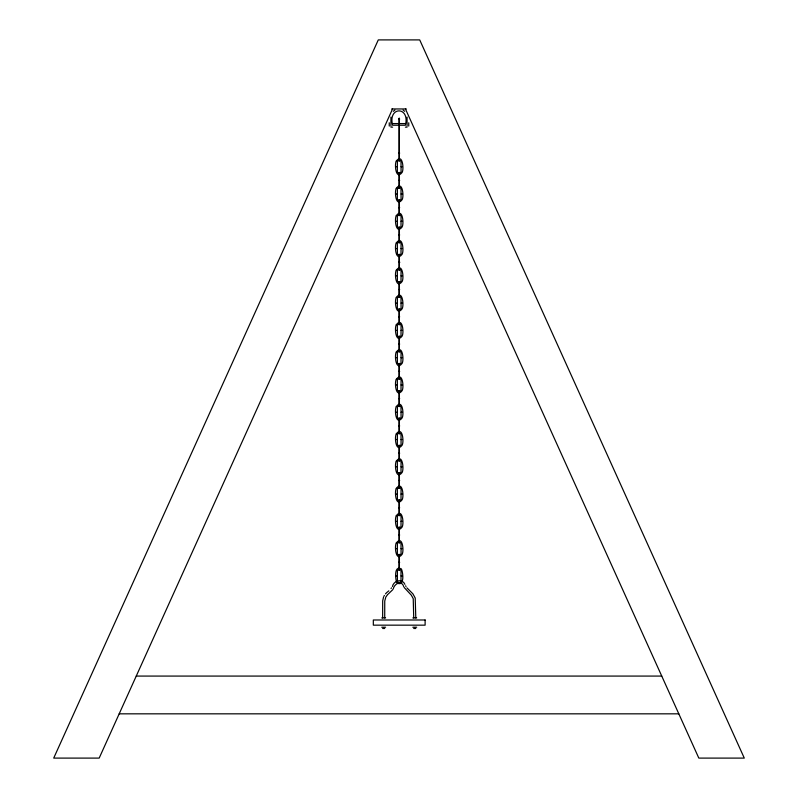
<?xml version="1.0" encoding="UTF-8"?>
<svg xmlns="http://www.w3.org/2000/svg" width="798" height="798" viewBox="0 0 798 798"><rect width="100%" height="100%" fill="white"/><g stroke="black" fill="none" stroke-linecap="round" stroke-linejoin="round"><path stroke-width="1.2" d="M401.005 581.353L401.005 570.48L399.209 569.094L397.404 570.48L397.404 581.353M383.549 597.133L382.681 600.844L382.641 617.911M385.803 597.183L384.746 601.004L384.716 617.911M392.546 108.957L99.181 758.1L53.715 758.1L378.282 39.9L419.718 39.9L744.285 758.1L698.819 758.1L405.454 108.957M383.948 596.266L384.407 595.428M392.416 586.49C393.653 580.645 402.222 578.131 404.905 584.336M386.182 596.485L387.629 594.6M393.195 589.064C394.272 583.637 401.783 579.637 403.808 586.779M391.03 588.495L391.519 587.847M392.656 589.782L388.207 594.041M388.207 591.388L388.816 590.859M393.284 111.321L394.96 110.044M400.526 582.191L399.209 582.74L397.883 582.191M399.688 119.082L398.721 119.082M398.721 160.218L399.688 160.218M399.688 173.296L398.272 173.296L397.344 171.68L397.404 161.286L399.209 159.899L401.005 161.286L401.075 171.68L400.137 173.296L398.721 173.296M398.721 187.5L399.688 187.5M399.688 200.577L398.272 200.577L397.344 198.961L397.404 188.567L399.209 187.181L401.005 188.567L401.075 198.961L400.137 200.577L398.721 200.577M398.721 214.782L400.137 214.712L401.075 216.328L401.005 226.722L399.209 228.108L397.404 226.722L397.344 216.328L398.272 214.712L399.688 214.782M399.688 227.859L398.721 227.859M398.721 242.063L400.137 241.994L401.075 243.609L401.005 254.003L399.209 255.39L397.404 254.003L397.344 243.609L398.272 241.994L399.688 242.063M399.688 255.141L398.721 255.141M398.721 269.335L400.137 269.275L401.075 270.891L401.005 281.285L399.209 282.662L397.404 281.285L397.344 270.891L398.272 269.275L399.688 269.335M399.688 282.412L398.721 282.412M398.721 296.617L399.688 296.617M399.688 309.694L398.272 309.694L397.344 308.078L397.404 297.684L399.209 296.297L401.005 297.684L401.075 308.078L400.137 309.694L398.721 309.694M398.721 323.898L400.137 323.828L401.075 325.444L401.005 335.838L399.209 337.225L397.404 335.838L397.344 325.444L398.272 323.828L399.688 323.898M399.688 336.975L398.721 336.975M398.721 351.18L400.137 351.11L401.075 352.726L401.005 363.12L399.209 364.506L397.404 363.12L397.344 352.726L398.272 351.11L399.688 351.18M399.688 364.257L398.721 364.257M398.721 378.461L400.137 378.392L401.075 380.008L401.005 390.402L399.209 391.788L397.404 390.402L397.344 380.008L398.272 378.392L399.688 378.461M399.688 391.529L398.721 391.529M398.721 405.733L399.688 405.733M399.688 418.81L398.272 418.81L397.344 417.194L397.404 406.8L399.209 405.414L401.005 406.8L401.075 417.194L400.137 418.81L398.721 418.81M398.721 433.015L399.688 433.015M399.688 446.092L398.272 446.092L397.344 444.476L397.404 434.082L399.209 432.696L401.005 434.082L401.075 444.476L400.137 446.092L398.721 446.092M398.721 460.296L400.137 460.227L401.075 461.843L401.005 472.236L399.209 473.623L397.404 472.236L397.344 461.843L398.272 460.227L399.688 460.296M399.688 473.374L398.721 473.374M398.721 487.578L400.137 487.508L401.075 489.124L401.005 499.518L399.209 500.905L397.404 499.518L397.344 489.124L398.272 487.508L399.688 487.578M399.688 500.645L398.721 500.645M398.721 514.85L400.137 514.79L401.075 516.406L401.005 526.8L399.209 528.176L397.404 526.8L397.344 516.406L398.272 514.79L399.688 514.85M399.688 527.927L398.721 527.927M398.721 542.131L399.688 542.131M399.688 555.209L398.272 555.209L397.344 553.593L397.404 543.199L399.209 541.812L401.005 543.199L401.075 553.593L400.137 555.209L398.721 555.209M398.721 569.413L399.688 569.413M391.688 108.957L406.312 108.957M392.626 123.58L398.651 123.58M399.758 123.58L405.374 123.58M398.651 125.236L392.626 125.236C387.678 106.114 410.322 106.114 405.374 125.236L399.758 125.236M390.92 127.141L392.626 127.141M405.374 127.141L407.08 127.141M398.721 153.126L399.688 153.126M396.227 166.732L397.344 166.732M401.075 166.722L402.182 166.732M398.721 180.398L399.688 180.398M396.227 194.004L397.344 194.004M401.075 194.004L402.182 194.004M398.721 207.679L399.688 207.679M396.227 221.285L397.344 221.285M401.075 221.285L402.182 221.285M398.721 234.961L399.688 234.961M396.227 248.567L397.344 248.567M401.075 248.567L402.182 248.567M396.227 275.839L397.344 275.849M401.075 275.839L402.182 275.839M398.721 289.514L399.688 289.514M396.227 303.12L397.344 303.12M401.075 303.12L402.182 303.12M398.721 316.796L399.688 316.796M396.227 330.402L397.344 330.402M401.075 330.402L402.182 330.402M398.721 344.078L399.688 344.078M396.227 357.684L397.344 357.684M401.075 357.684L402.182 357.684M398.721 371.349L399.688 371.349M396.227 384.955L397.344 384.955M401.075 384.955L402.182 384.955M398.721 398.631L399.688 398.631M396.227 412.237L397.344 412.237M401.075 412.237L402.182 412.237M398.721 425.913L399.688 425.913M396.227 439.518L397.344 439.518M401.075 439.518L402.182 439.518M398.721 453.194L399.688 453.194M396.227 466.8L397.344 466.8M401.075 466.8L402.182 466.8M398.721 480.476L399.688 480.476M396.227 494.082L397.344 494.082M401.075 494.082L402.182 494.082M398.721 507.747L399.688 507.757M396.227 521.353L397.344 521.353M401.075 521.353L402.182 521.353M398.721 535.029L399.688 535.029M396.227 548.635L397.344 548.635M401.075 548.635L402.182 548.635M398.721 562.311L399.688 562.311M396.227 575.917L397.344 575.917M401.075 575.917L402.182 575.917M381.753 617.911L385.604 617.911M412.835 617.911L416.686 617.911M381.753 627.238L385.604 627.238M412.835 627.238L416.686 627.238M382.641 628.485L384.716 628.485M413.723 628.485L415.798 628.485M136.249 676.076L661.751 676.076M119.191 713.831L678.809 713.831M403.04 110.044L404.716 111.321M397.095 582.979C404.676 587.119 403.19 572.206 401.314 568.854C393.953 565.104 395.409 578.74 396.626 582.36M406.92 587.847L412.935 593.872L415.209 598.031L415.798 617.911M404.247 587.557L411.339 595.188L413.234 598.66L413.723 617.911M405.623 585.792L406.022 586.49M408.746 122.772L408.746 126.094M407.08 117.047L407.08 126.094M390.92 117.047L390.92 126.094M389.254 122.772L389.254 126.094M385.504 593.872A12.369 12.369 0 0 1 387.519 591.926M396.327 160.997C394.322 164.049 395.748 180.697 402.092 172.458C404.087 169.405 402.671 152.757 396.327 160.997M396.327 188.278C394.322 191.33 395.748 207.979 402.092 199.729C404.087 196.677 402.671 180.029 396.327 188.278M396.327 215.56C394.322 218.612 395.748 235.26 402.092 227.011C404.087 223.959 402.671 207.31 396.327 215.56M396.327 242.831C394.322 245.884 395.748 262.542 402.092 254.293C404.087 251.24 402.671 234.592 396.327 242.831M396.327 270.113C394.322 273.165 395.748 289.814 402.092 281.574C404.087 278.522 402.671 261.874 396.327 270.113M396.327 297.395C394.322 300.447 395.748 317.095 402.092 308.856C404.087 305.804 402.671 289.145 396.327 297.395M396.327 324.676C394.322 327.729 395.748 344.377 402.092 336.128C404.087 333.075 402.671 316.427 396.327 324.676M396.327 351.958C394.322 355.01 395.748 371.659 402.092 363.409C404.087 360.357 402.671 343.709 396.327 351.958M396.327 379.23C394.322 382.282 395.748 398.93 402.092 390.691C404.087 387.638 402.671 370.99 396.327 379.23M396.327 406.511C394.322 409.564 395.748 426.212 402.092 417.972C404.087 414.92 402.671 398.272 396.327 406.511M396.327 433.793C394.322 436.845 395.748 453.493 402.092 445.244C404.087 442.192 402.671 425.543 396.327 433.793M396.327 461.074C394.322 464.127 395.748 480.775 402.092 472.526C404.087 469.473 402.671 452.825 396.327 461.074M396.327 488.346C394.322 491.398 395.748 508.057 402.092 499.807C404.087 496.755 402.671 480.107 396.327 488.346M396.327 515.628C394.322 518.68 395.748 535.328 402.092 527.089C404.087 524.037 402.671 507.388 396.327 515.628M396.327 542.909C394.322 545.962 395.748 562.61 402.092 554.371C404.087 551.308 402.671 534.66 396.327 542.909M399.209 118.244L399.209 161.056L399.209 118.244M399.209 172.458L399.209 188.338L399.209 172.458M399.209 199.739L399.209 215.62L399.209 199.739M399.209 227.021L399.209 242.901L399.209 227.021M399.209 254.293L399.209 270.183L399.209 254.293M399.209 281.574L399.209 297.454L399.209 281.574M399.209 308.856L399.209 324.736L399.209 308.856M399.209 336.138L399.209 352.018L399.209 336.138M399.209 363.419L399.209 379.299L399.209 363.419M399.209 390.691L399.209 406.571L399.209 390.691M399.209 417.972L399.209 433.853L399.209 417.972M399.209 445.254L399.209 461.134L399.209 445.254M399.209 472.536L399.209 488.416L399.209 472.536M399.209 499.807L399.209 515.688L399.209 499.807M399.209 527.089L399.209 542.969L399.209 527.089M399.209 554.371L399.209 570.251L399.209 554.371M399.688 262.233L398.721 262.233L399.688 262.243M425.115 619.986L373.324 619.986L373.324 625.163L425.115 625.163L425.115 619.986"/></g></svg>
